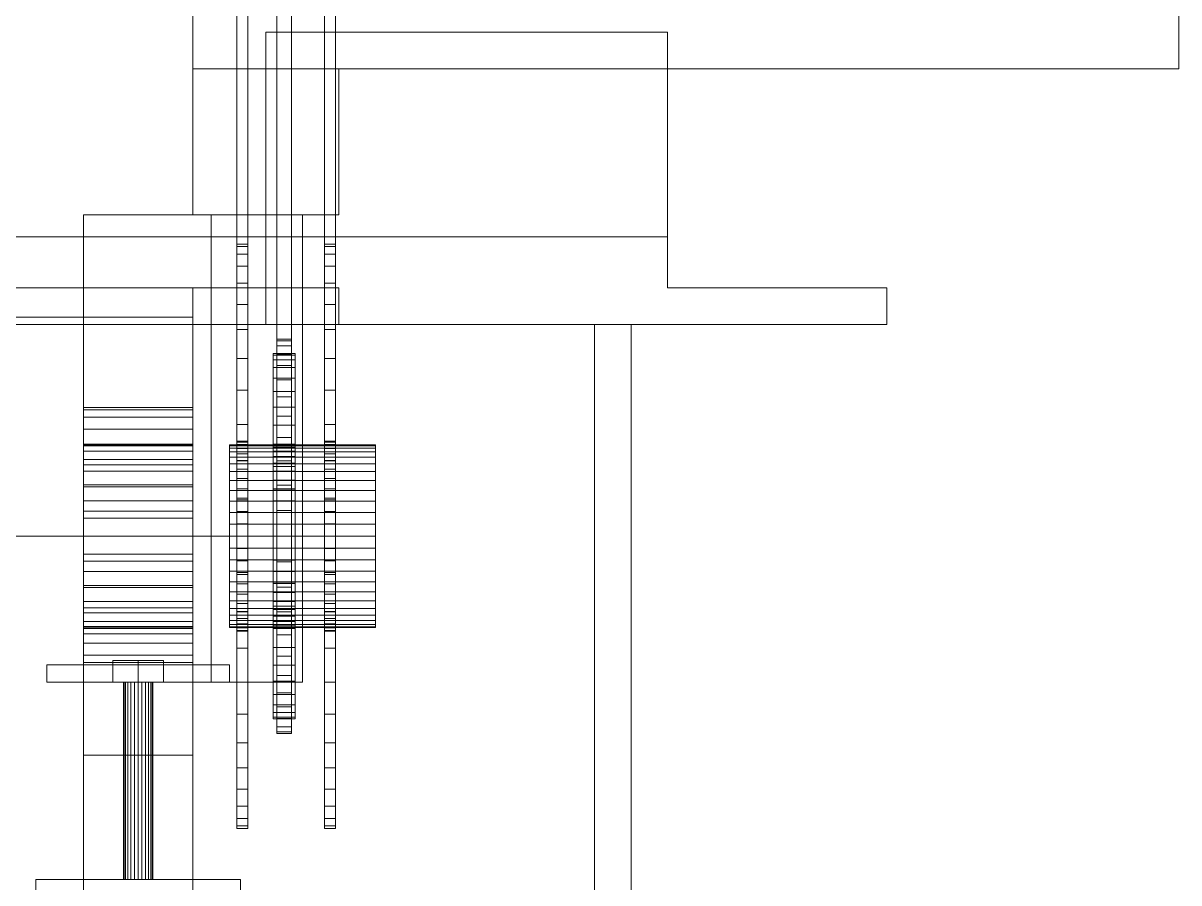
# Model space of a CAD drawing. Header units: millimetres. Extents: x -1970 to 59977, y -65068 to 6837.
# Drawn here: x 748.5 to 1065, y -62412.9 to -62177.5 of the extents above; entities that cross this region are included whole.
import ezdxf

# ---------------------------------------------------------------- set-up
doc = ezdxf.new("R2010")
doc.units = ezdxf.units.MM
doc.layers.add('R22_BASE_frontal', color=7, linetype='Continuous', lineweight=0)

msp = doc.modelspace()

# ---------------------------------------------------------------- linework, layer by layer
at = {"layer": 'R22_BASE_frontal'}
for p, q in [((807, -62318), (807, -62075)), ((810, -62318), (810, -62075)), ((818, -62318), (818, -62075)), ((822, -62318), (822, -62075)), ((831, -62318), (831, -62075)), ((834, -62318), (834, -62075)), ((807, -62238), (807, -62155)), ((810, -62238), (810, -62155)), ((831, -62238), (831, -62155)), ((834, -62238), (834, -62155)), ((795, -62190), (795, -62175)), ((1065, -62190), (1065, -62175)), ((815, -62180), (925, -62180)), ((815, -62236), (815, -62180)), ((925, -62236), (925, -62180)), ((795, -62190), (835, -62190)), ((795, -62230), (795, -62190)), ((795, -62190), (1065, -62190)), ((835, -62230), (835, -62190)), ((765, -62230), (825, -62230)), ((765, -62358), (765, -62230)), ((795, -62230), (835, -62230)), ((800, -62358), (800, -62230)), ((800, -62230), (810, -62230)), ((810, -62358), (810, -62230)), ((825, -62358), (825, -62230)), ((705, -62236), (925, -62236)), ((705, -62236), (815, -62236)), ((815, -62236), (925, -62236)), ((815, -62260), (815, -62236)), ((815, -62250), (815, -62236)), ((925, -62250), (925, -62236)), ((807, -62292), (807, -62238)), ((807, -62238), (807, -62238.684)), ((807, -62238), (810, -62238)), ((807, -62292.222), (807, -62238.684)), ((807, -62238.684), (807, -62240.726)), ((807, -62238.684), (810, -62238.684)), ((810, -62238.684), (810, -62238)), ((810, -62238), (810, -62292)), ((810, -62240.726), (810, -62238.684)), ((810, -62238.684), (810, -62292.222)), ((831, -62292), (831, -62238)), ((831, -62238), (831, -62238.684)), ((831, -62238), (834, -62238)), ((831, -62292.222), (831, -62238.684)), ((831, -62238.684), (831, -62240.726)), ((831, -62238.684), (834, -62238.684)), ((834, -62238.684), (834, -62238)), ((834, -62238), (834, -62292)), ((834, -62240.726), (834, -62238.684)), ((834, -62238.684), (834, -62292.222)), ((807, -62292.886), (807, -62240.726)), ((807, -62240.726), (807, -62244.09)), ((807, -62240.726), (810, -62240.726)), ((810, -62244.09), (810, -62240.726)), ((810, -62240.726), (810, -62292.886)), ((831, -62292.886), (831, -62240.726)), ((831, -62240.726), (831, -62244.09)), ((831, -62240.726), (834, -62240.726)), ((834, -62244.09), (834, -62240.726)), ((834, -62240.726), (834, -62292.886)), ((807, -62293.979), (807, -62244.09)), ((807, -62244.09), (807, -62248.718)), ((807, -62244.09), (810, -62244.09)), ((810, -62248.718), (810, -62244.09)), ((810, -62244.09), (810, -62293.979)), ((831, -62293.979), (831, -62244.09)), ((831, -62244.09), (831, -62248.718)), ((831, -62244.09), (834, -62244.09)), ((834, -62248.718), (834, -62244.09)), ((834, -62244.09), (834, -62293.979)), ((807, -62295.483), (807, -62248.718)), ((807, -62248.718), (807, -62254.532)), ((807, -62248.718), (810, -62248.718)), ((810, -62254.532), (810, -62248.718)), ((810, -62248.718), (810, -62295.483)), ((831, -62295.483), (831, -62248.718)), ((831, -62248.718), (831, -62254.532)), ((831, -62248.718), (834, -62248.718)), ((834, -62254.532), (834, -62248.718)), ((834, -62248.718), (834, -62295.483)), ((195, -62250), (795, -62250)), ((705, -62250), (835, -62250)), ((705, -62250), (815, -62250)), ((795, -62258), (795, -62250)), ((815, -62250), (835, -62250)), ((815, -62260), (815, -62250)), ((835, -62260), (835, -62250)), ((925, -62250), (985, -62250)), ((985, -62260), (985, -62250)), ((807, -62297.373), (807, -62254.532)), ((807, -62254.532), (807, -62261.431)), ((807, -62254.532), (810, -62254.532)), ((810, -62261.431), (810, -62254.532)), ((810, -62254.532), (810, -62297.373)), ((831, -62297.373), (831, -62254.532)), ((831, -62254.532), (831, -62261.431)), ((831, -62254.532), (834, -62254.532)), ((834, -62261.431), (834, -62254.532)), ((834, -62254.532), (834, -62297.373)), ((195, -62258), (795, -62258)), ((765, -62258), (795, -62258)), ((765, -62358), (765, -62258)), ((795, -62358), (795, -62258)), ((5, -62260), (985, -62260)), ((5, -62260), (835, -62260)), ((807, -62299.615), (807, -62261.431)), ((807, -62261.431), (807, -62269.299)), ((807, -62261.431), (810, -62261.431)), ((810, -62269.299), (810, -62261.431)), ((810, -62261.431), (810, -62299.615)), ((815, -62260), (835, -62260)), ((815, -62260), (985, -62260)), ((831, -62299.615), (831, -62261.431)), ((831, -62261.431), (831, -62269.299)), ((831, -62261.431), (834, -62261.431)), ((834, -62269.299), (834, -62261.431)), ((834, -62261.431), (834, -62299.615)), ((905, -62260), (915, -62260)), ((905, -62440), (905, -62260)), ((915, -62440), (915, -62260)), ((818, -62268), (818, -62264)), ((818, -62264), (818, -62264.462)), ((818, -62264), (822, -62264)), ((818, -62268.428), (818, -62264.462)), ((818, -62264.462), (818, -62265.84)), ((818, -62264.462), (822, -62264.462)), ((822, -62264.462), (822, -62264)), ((822, -62264), (822, -62268)), ((822, -62265.84), (822, -62264.462)), ((822, -62264.462), (822, -62268.428)), ((817, -62292.75), (817, -62268)), ((817, -62268), (817, -62268.428)), ((817, -62268), (823, -62268)), ((818, -62269.704), (818, -62265.84)), ((818, -62265.84), (818, -62268.111)), ((818, -62265.84), (822, -62265.84)), ((818, -62268.428), (818, -62268)), ((822, -62268), (818, -62268)), ((818, -62271.806), (818, -62268.111)), ((818, -62268.111), (818, -62271.235)), ((818, -62268.111), (822, -62268.111)), ((822, -62268.111), (822, -62265.84)), ((822, -62265.84), (822, -62269.704)), ((822, -62268), (822, -62268.428)), ((822, -62271.235), (822, -62268.111)), ((822, -62268.111), (822, -62271.806)), ((823, -62268.428), (823, -62268)), ((823, -62268), (823, -62292.75)), ((807, -62302.172), (807, -62269.299)), ((807, -62269.299), (807, -62278)), ((807, -62269.299), (810, -62269.299)), ((810, -62278), (810, -62269.299)), ((810, -62269.299), (810, -62302.172)), ((817, -62292.966), (817, -62268.428)), ((817, -62268.428), (817, -62269.704)), ((817, -62268.428), (823, -62268.428)), ((817, -62293.61), (817, -62269.704)), ((817, -62269.704), (817, -62271.806)), ((817, -62269.704), (823, -62269.704)), ((818, -62269.704), (818, -62268.428)), ((822, -62268.428), (818, -62268.428)), ((818, -62271.806), (818, -62269.704)), ((822, -62269.704), (818, -62269.704)), ((818, -62274.699), (818, -62271.235)), ((818, -62271.235), (818, -62275.159)), ((818, -62271.235), (822, -62271.235)), ((822, -62268.428), (822, -62269.704)), ((822, -62269.704), (822, -62271.806)), ((822, -62275.159), (822, -62271.235)), ((822, -62271.235), (822, -62274.699)), ((823, -62269.704), (823, -62268.428)), ((823, -62268.428), (823, -62292.966)), ((823, -62271.806), (823, -62269.704)), ((823, -62269.704), (823, -62293.61)), ((831, -62302.172), (831, -62269.299)), ((831, -62269.299), (831, -62278)), ((831, -62269.299), (834, -62269.299)), ((834, -62278), (834, -62269.299)), ((834, -62269.299), (834, -62302.172)), ((817, -62294.672), (817, -62271.806)), ((817, -62271.806), (817, -62274.699)), ((817, -62271.806), (823, -62271.806)), ((818, -62274.699), (818, -62271.806)), ((822, -62271.806), (818, -62271.806)), ((822, -62271.806), (822, -62274.699)), ((823, -62274.699), (823, -62271.806)), ((823, -62271.806), (823, -62294.672)), ((817, -62296.133), (817, -62274.699)), ((817, -62274.699), (817, -62278.332)), ((817, -62274.699), (823, -62274.699)), ((818, -62278.332), (818, -62274.699)), ((822, -62274.699), (818, -62274.699)), ((818, -62278.332), (818, -62275.159)), ((818, -62275.159), (818, -62279.816)), ((818, -62275.159), (822, -62275.159)), ((822, -62274.699), (822, -62278.332)), ((822, -62279.816), (822, -62275.159)), ((822, -62275.159), (822, -62278.332)), ((823, -62278.332), (823, -62274.699)), ((823, -62274.699), (823, -62296.133)), ((807, -62305), (807, -62278)), ((807, -62278), (807, -62287.385)), ((807, -62278), (810, -62278)), ((810, -62287.385), (810, -62278)), ((810, -62278), (810, -62305)), ((817, -62297.968), (817, -62278.332)), ((817, -62278.332), (817, -62282.645)), ((817, -62278.332), (823, -62278.332)), ((818, -62282.645), (818, -62278.332)), ((822, -62278.332), (818, -62278.332)), ((818, -62282.645), (818, -62279.816)), ((818, -62279.816), (818, -62285.127)), ((818, -62279.816), (822, -62279.816)), ((822, -62278.332), (822, -62282.645)), ((822, -62285.127), (822, -62279.816)), ((822, -62279.816), (822, -62282.645)), ((823, -62282.645), (823, -62278.332)), ((823, -62278.332), (823, -62297.968)), ((831, -62305), (831, -62278)), ((831, -62278), (831, -62287.385)), ((831, -62278), (834, -62278)), ((834, -62287.385), (834, -62278)), ((834, -62278), (834, -62305)), ((765, -62292.75), (765, -62282.75)), ((765, -62282.75), (765, -62283.427)), ((765, -62282.75), (795, -62282.75)), ((765, -62293.235), (765, -62283.427)), ((765, -62283.427), (765, -62285.433)), ((765, -62283.427), (795, -62283.427)), ((795, -62283.427), (795, -62282.75)), ((795, -62282.75), (795, -62292.75)), ((795, -62285.433), (795, -62283.427)), ((795, -62283.427), (795, -62293.235)), ((817, -62300.146), (817, -62282.645)), ((817, -62282.645), (817, -62287.562)), ((817, -62282.645), (823, -62282.645)), ((818, -62287.562), (818, -62282.645)), ((822, -62282.645), (818, -62282.645)), ((822, -62282.645), (822, -62287.562)), ((823, -62287.562), (823, -62282.645)), ((823, -62282.645), (823, -62300.146)), ((765, -62294.672), (765, -62285.433)), ((765, -62285.433), (765, -62288.691)), ((765, -62285.433), (795, -62285.433)), ((795, -62288.691), (795, -62285.433)), ((795, -62285.433), (795, -62294.672)), ((818, -62287.562), (818, -62285.127)), ((818, -62285.127), (818, -62291)), ((818, -62285.127), (822, -62285.127)), ((822, -62291), (822, -62285.127)), ((822, -62285.127), (822, -62287.562)), ((765, -62297.005), (765, -62288.691)), ((765, -62288.691), (765, -62293.074)), ((765, -62288.691), (795, -62288.691)), ((795, -62293.074), (795, -62288.691)), ((795, -62288.691), (795, -62297.005)), ((807, -62308.05), (807, -62287.385)), ((807, -62287.385), (807, -62297.294)), ((807, -62287.385), (810, -62287.385)), ((810, -62297.294), (810, -62287.385)), ((810, -62287.385), (810, -62308.05)), ((817, -62302.629), (817, -62287.562)), ((817, -62287.562), (817, -62293)), ((817, -62287.562), (823, -62287.562)), ((818, -62293), (818, -62287.562)), ((822, -62287.562), (818, -62287.562)), ((822, -62287.562), (822, -62293)), ((823, -62293), (823, -62287.562)), ((823, -62287.562), (823, -62302.629)), ((831, -62308.05), (831, -62287.385)), ((831, -62287.385), (831, -62297.294)), ((831, -62287.385), (834, -62287.385)), ((834, -62297.294), (834, -62287.385)), ((834, -62287.385), (834, -62308.05)), ((765, -62293.235), (765, -62292.75)), ((795, -62292.75), (765, -62292.75)), ((765, -62300.146), (765, -62293.074)), ((765, -62293.074), (765, -62298.416)), ((765, -62293.074), (795, -62293.074)), ((765, -62294.672), (765, -62293.235)), ((795, -62293.235), (765, -62293.235)), ((795, -62292.75), (795, -62293.235)), ((795, -62298.416), (795, -62293.074)), ((795, -62293.074), (795, -62300.146)), ((795, -62293.235), (795, -62294.672)), ((805, -62293.214), (805, -62293)), ((845, -62293), (805, -62293)), ((805, -62293.852), (805, -62293.214)), ((845, -62293.214), (805, -62293.214)), ((807, -62292.222), (807, -62292)), ((810, -62292), (807, -62292)), ((807, -62292.886), (807, -62292.222)), ((810, -62292.222), (807, -62292.222)), ((807, -62293.979), (807, -62292.886)), ((810, -62292.886), (807, -62292.886)), ((810, -62292), (810, -62292.222)), ((810, -62292.222), (810, -62292.886)), ((810, -62292.886), (810, -62293.979)), ((817, -62292.966), (817, -62292.75)), ((823, -62292.75), (817, -62292.75)), ((817, -62293.61), (817, -62292.966)), ((823, -62292.966), (817, -62292.966)), ((817, -62305.375), (817, -62293)), ((817, -62293), (817, -62298.866)), ((817, -62293), (823, -62293)), ((818, -62293), (818, -62291)), ((818, -62291), (818, -62297.335)), ((818, -62291), (822, -62291)), ((818, -62298.866), (818, -62293)), ((822, -62293), (818, -62293)), ((822, -62297.335), (822, -62291)), ((822, -62291), (822, -62293)), ((822, -62293), (822, -62298.866)), ((823, -62292.75), (823, -62292.966)), ((823, -62292.966), (823, -62293.61)), ((823, -62298.866), (823, -62293)), ((823, -62293), (823, -62305.375)), ((831, -62292.222), (831, -62292)), ((834, -62292), (831, -62292)), ((831, -62292.886), (831, -62292.222)), ((834, -62292.222), (831, -62292.222)), ((831, -62293.979), (831, -62292.886)), ((834, -62292.886), (831, -62292.886)), ((834, -62292), (834, -62292.222)), ((834, -62292.222), (834, -62292.886)), ((834, -62292.886), (834, -62293.979)), ((845, -62293.214), (845, -62293)), ((845, -62293.852), (845, -62293.214)), ((765, -62297.005), (765, -62294.672)), ((795, -62294.672), (765, -62294.672)), ((795, -62294.672), (795, -62297.005)), ((805, -62298.454), (805, -62293.627)), ((805, -62294.903), (805, -62293.852)), ((845, -62293.852), (805, -62293.852)), ((805, -62296.349), (805, -62294.903)), ((845, -62294.903), (805, -62294.903)), ((805, -62298.166), (805, -62296.349)), ((845, -62296.349), (805, -62296.349)), ((807, -62295.483), (807, -62293.979)), ((810, -62293.979), (807, -62293.979)), ((807, -62297.373), (807, -62295.483)), ((810, -62295.483), (807, -62295.483)), ((810, -62293.979), (810, -62295.483)), ((810, -62295.483), (810, -62297.373)), ((817, -62294.672), (817, -62293.61)), ((823, -62293.61), (817, -62293.61)), ((817, -62296.133), (817, -62294.672)), ((823, -62294.672), (817, -62294.672)), ((817, -62297.968), (817, -62296.133)), ((823, -62296.133), (817, -62296.133)), ((823, -62293.61), (823, -62294.672)), ((823, -62294.672), (823, -62296.133)), ((823, -62296.133), (823, -62297.968)), ((831, -62295.483), (831, -62293.979)), ((834, -62293.979), (831, -62293.979)), ((831, -62297.373), (831, -62295.483)), ((834, -62295.483), (831, -62295.483)), ((834, -62293.979), (834, -62295.483)), ((834, -62295.483), (834, -62297.373)), ((845, -62294.903), (845, -62293.852)), ((845, -62296.349), (845, -62294.903)), ((845, -62298.166), (845, -62296.349)), ((765, -62300.146), (765, -62297.005)), ((795, -62297.005), (765, -62297.005)), ((765, -62303.972), (765, -62298.416)), ((765, -62298.416), (765, -62304.51)), ((765, -62298.416), (795, -62298.416)), ((795, -62297.005), (795, -62300.146)), ((795, -62304.51), (795, -62298.416)), ((795, -62298.416), (795, -62303.972)), ((805, -62300.322), (805, -62298.166)), ((845, -62298.166), (805, -62298.166)), ((805, -62307.153), (805, -62298.454)), ((807, -62311.271), (807, -62297.294)), ((807, -62297.294), (807, -62307.558)), ((807, -62297.294), (810, -62297.294)), ((807, -62299.615), (807, -62297.373)), ((810, -62297.373), (807, -62297.373)), ((807, -62302.172), (807, -62299.615)), ((810, -62299.615), (807, -62299.615)), ((810, -62307.558), (810, -62297.294)), ((810, -62297.294), (810, -62311.271)), ((810, -62297.373), (810, -62299.615)), ((810, -62299.615), (810, -62302.172)), ((817, -62300.146), (817, -62297.968)), ((823, -62297.968), (817, -62297.968)), ((817, -62308.337), (817, -62298.866)), ((817, -62298.866), (817, -62305.059)), ((817, -62298.866), (823, -62298.866)), ((818, -62298.866), (818, -62297.335)), ((818, -62297.335), (818, -62304.024)), ((818, -62297.335), (822, -62297.335)), ((818, -62305.059), (818, -62298.866)), ((822, -62298.866), (818, -62298.866)), ((822, -62304.024), (822, -62297.335)), ((822, -62297.335), (822, -62298.866)), ((822, -62298.866), (822, -62305.059)), ((823, -62297.968), (823, -62300.146)), ((823, -62305.059), (823, -62298.866)), ((823, -62298.866), (823, -62308.337)), ((831, -62311.271), (831, -62297.294)), ((831, -62297.294), (831, -62307.558)), ((831, -62297.294), (834, -62297.294)), ((831, -62299.615), (831, -62297.373)), ((834, -62297.373), (831, -62297.373)), ((831, -62302.172), (831, -62299.615)), ((834, -62299.615), (831, -62299.615)), ((834, -62307.558), (834, -62297.294)), ((834, -62297.294), (834, -62311.271)), ((834, -62297.373), (834, -62299.615)), ((834, -62299.615), (834, -62302.172)), ((845, -62300.322), (845, -62298.166)), ((765, -62303.972), (765, -62300.146)), ((795, -62300.146), (765, -62300.146)), ((795, -62300.146), (795, -62303.972)), ((805, -62302.781), (805, -62300.322)), ((845, -62300.322), (805, -62300.322)), ((805, -62305.5), (805, -62302.781)), ((845, -62302.781), (805, -62302.781)), ((807, -62305), (807, -62302.172)), ((810, -62302.172), (807, -62302.172)), ((810, -62302.172), (810, -62305)), ((817, -62302.629), (817, -62300.146)), ((823, -62300.146), (817, -62300.146)), ((817, -62305.375), (817, -62302.629)), ((823, -62302.629), (817, -62302.629)), ((823, -62300.146), (823, -62302.629)), ((823, -62302.629), (823, -62305.375)), ((831, -62305), (831, -62302.172)), ((834, -62302.172), (831, -62302.172)), ((834, -62302.172), (834, -62305)), ((845, -62302.781), (845, -62300.322)), ((845, -62305.5), (845, -62302.781)), ((765, -62308.337), (765, -62303.972)), ((795, -62303.972), (765, -62303.972)), ((765, -62308.337), (765, -62304.51)), ((765, -62304.51), (765, -62311.123)), ((765, -62304.51), (795, -62304.51)), ((795, -62303.972), (795, -62308.337)), ((795, -62311.123), (795, -62304.51)), ((795, -62304.51), (795, -62308.337)), ((805, -62308.433), (805, -62305.5)), ((845, -62305.5), (805, -62305.5)), ((807, -62308.05), (807, -62305)), ((810, -62305), (807, -62305)), ((810, -62305), (810, -62308.05)), ((817, -62311.465), (817, -62305.059)), ((817, -62305.059), (817, -62311.474)), ((817, -62305.059), (823, -62305.059)), ((817, -62308.337), (817, -62305.375)), ((823, -62305.375), (817, -62305.375)), ((818, -62305.059), (818, -62304.024)), ((818, -62304.024), (818, -62310.952)), ((818, -62304.024), (822, -62304.024)), ((818, -62311.474), (818, -62305.059)), ((822, -62305.059), (818, -62305.059)), ((822, -62310.952), (822, -62304.024)), ((822, -62304.024), (822, -62305.059)), ((822, -62305.059), (822, -62311.474)), ((823, -62311.474), (823, -62305.059)), ((823, -62305.059), (823, -62311.465)), ((823, -62305.375), (823, -62308.337)), ((831, -62308.05), (831, -62305)), ((834, -62305), (831, -62305)), ((834, -62305), (834, -62308.05)), ((845, -62308.433), (845, -62305.5)), ((765, -62313.074), (765, -62308.337)), ((795, -62308.337), (765, -62308.337)), ((795, -62308.337), (795, -62313.074)), ((805, -62318), (805, -62307.153)), ((805, -62311.53), (805, -62308.433)), ((845, -62308.433), (805, -62308.433)), ((807, -62314.606), (807, -62307.558)), ((807, -62307.558), (807, -62318)), ((807, -62307.558), (810, -62307.558)), ((807, -62311.271), (807, -62308.05)), ((810, -62308.05), (807, -62308.05)), ((810, -62318), (810, -62307.558)), ((810, -62307.558), (810, -62314.606)), ((810, -62308.05), (810, -62311.271)), ((817, -62311.465), (817, -62308.337)), ((823, -62308.337), (817, -62308.337)), ((823, -62308.337), (823, -62311.465)), ((831, -62314.606), (831, -62307.558)), ((831, -62307.558), (831, -62318)), ((831, -62307.558), (834, -62307.558)), ((831, -62311.271), (831, -62308.05)), ((834, -62308.05), (831, -62308.05)), ((834, -62318), (834, -62307.558)), ((834, -62307.558), (834, -62314.606)), ((834, -62308.05), (834, -62311.271)), ((845, -62311.53), (845, -62308.433)), ((765, -62313.074), (765, -62311.123)), ((765, -62311.123), (765, -62318)), ((765, -62311.123), (795, -62311.123)), ((795, -62318), (795, -62311.123)), ((795, -62311.123), (795, -62313.074)), ((805, -62314.737), (805, -62311.53)), ((845, -62311.53), (805, -62311.53)), ((807, -62314.606), (807, -62311.271)), ((810, -62311.271), (807, -62311.271)), ((810, -62311.271), (810, -62314.606)), ((817, -62314.704), (817, -62311.465)), ((823, -62311.465), (817, -62311.465)), ((817, -62314.704), (817, -62311.474)), ((817, -62311.474), (817, -62318)), ((817, -62311.474), (823, -62311.474)), ((818, -62311.474), (818, -62310.952)), ((818, -62310.952), (818, -62318)), ((818, -62310.952), (822, -62310.952)), ((818, -62318), (818, -62311.474)), ((822, -62311.474), (818, -62311.474)), ((822, -62318), (822, -62310.952)), ((822, -62310.952), (822, -62311.474)), ((822, -62311.474), (822, -62318)), ((823, -62311.465), (823, -62314.704)), ((823, -62318), (823, -62311.474)), ((823, -62311.474), (823, -62314.704)), ((831, -62314.606), (831, -62311.271)), ((834, -62311.271), (831, -62311.271)), ((834, -62311.271), (834, -62314.606)), ((845, -62314.737), (845, -62311.53)), ((765, -62318), (765, -62313.074)), ((795, -62313.074), (765, -62313.074)), ((795, -62313.074), (795, -62318)), ((805, -62318), (805, -62314.737)), ((845, -62314.737), (805, -62314.737)), ((807, -62318), (807, -62314.606)), ((810, -62314.606), (807, -62314.606)), ((810, -62314.606), (810, -62318)), ((817, -62318), (817, -62314.704)), ((823, -62314.704), (817, -62314.704)), ((823, -62314.704), (823, -62318)), ((831, -62318), (831, -62314.606)), ((834, -62314.606), (831, -62314.606)), ((834, -62314.606), (834, -62318)), ((845, -62318), (845, -62314.737)), ((805, -62318), (745, -62318)), ((765, -62318), (795, -62318)), ((765, -62318), (765, -62322.926)), ((765, -62324.877), (765, -62318)), ((795, -62318), (795, -62324.877)), ((795, -62322.926), (795, -62318)), ((805, -62318), (805, -62328.847)), ((805, -62318), (805, -62321.263)), ((805, -62318), (845, -62318)), ((807, -62318), (810, -62318)), ((807, -62318), (807, -62321.394)), ((807, -62328.442), (807, -62318)), ((810, -62318), (810, -62328.442)), ((810, -62321.394), (810, -62318)), ((810, -62318), (831, -62318)), ((817, -62318), (823, -62318)), ((817, -62318), (817, -62321.296)), ((817, -62324.526), (817, -62318)), ((818, -62318), (822, -62318)), ((818, -62318), (818, -62324.526)), ((818, -62325.048), (818, -62318)), ((822, -62318), (822, -62325.048)), ((822, -62324.526), (822, -62318)), ((823, -62318), (823, -62324.526)), ((823, -62321.296), (823, -62318)), ((831, -62318), (834, -62318)), ((831, -62318), (831, -62321.394)), ((831, -62328.442), (831, -62318)), ((834, -62318), (834, -62328.442)), ((834, -62321.394), (834, -62318)), ((845, -62321.263), (845, -62318)), ((805, -62321.263), (805, -62324.47)), ((845, -62321.263), (805, -62321.263)), ((807, -62321.394), (807, -62328.442)), ((810, -62321.394), (807, -62321.394)), ((807, -62321.394), (807, -62324.729)), ((810, -62328.442), (810, -62321.394)), ((810, -62324.729), (810, -62321.394)), ((817, -62321.296), (817, -62324.526)), ((823, -62321.296), (817, -62321.296)), ((817, -62321.296), (817, -62324.535)), ((823, -62324.526), (823, -62321.296)), ((823, -62324.535), (823, -62321.296)), ((831, -62321.394), (831, -62328.442)), ((834, -62321.394), (831, -62321.394)), ((831, -62321.394), (831, -62324.729)), ((834, -62328.442), (834, -62321.394)), ((834, -62324.729), (834, -62321.394)), ((845, -62321.263), (845, -62324.47)), ((765, -62322.926), (765, -62324.877)), ((795, -62322.926), (765, -62322.926)), ((765, -62322.926), (765, -62327.663)), ((765, -62324.877), (795, -62324.877)), ((765, -62331.49), (765, -62324.877)), ((795, -62324.877), (795, -62322.926)), ((795, -62327.663), (795, -62322.926)), ((795, -62324.877), (795, -62331.49)), ((805, -62324.47), (805, -62327.567)), ((845, -62324.47), (805, -62324.47)), ((807, -62324.729), (807, -62338.706)), ((810, -62324.729), (807, -62324.729)), ((807, -62324.729), (807, -62327.95)), ((810, -62338.706), (810, -62324.729)), ((810, -62327.95), (810, -62324.729)), ((817, -62324.526), (823, -62324.526)), ((817, -62330.941), (817, -62324.526)), ((817, -62324.535), (817, -62330.941)), ((823, -62324.535), (817, -62324.535)), ((817, -62324.535), (817, -62327.663)), ((818, -62324.526), (818, -62325.048)), ((822, -62324.526), (818, -62324.526)), ((818, -62324.526), (818, -62330.941)), ((818, -62325.048), (822, -62325.048)), ((818, -62331.976), (818, -62325.048)), ((822, -62325.048), (822, -62324.526)), ((822, -62330.941), (822, -62324.526)), ((822, -62325.048), (822, -62331.976)), ((823, -62324.526), (823, -62330.941)), ((823, -62330.941), (823, -62324.535)), ((823, -62327.663), (823, -62324.535)), ((831, -62324.729), (831, -62338.706)), ((834, -62324.729), (831, -62324.729)), ((831, -62324.729), (831, -62327.95)), ((834, -62338.706), (834, -62324.729)), ((834, -62327.95), (834, -62324.729)), ((845, -62324.47), (845, -62327.567)), ((765, -62327.663), (765, -62331.49)), ((795, -62327.663), (765, -62327.663)), ((765, -62327.663), (765, -62332.028)), ((795, -62331.49), (795, -62327.663)), ((795, -62332.028), (795, -62327.663)), ((805, -62327.567), (805, -62330.5)), ((845, -62327.567), (805, -62327.567)), ((807, -62327.95), (807, -62348.615)), ((810, -62327.95), (807, -62327.95)), ((807, -62327.95), (807, -62331)), ((810, -62348.615), (810, -62327.95)), ((810, -62331), (810, -62327.95)), ((817, -62327.663), (817, -62337.134)), ((823, -62327.663), (817, -62327.663)), ((817, -62327.663), (817, -62330.625)), ((823, -62337.134), (823, -62327.663)), ((823, -62330.625), (823, -62327.663)), ((831, -62327.95), (831, -62348.615)), ((834, -62327.95), (831, -62327.95)), ((831, -62327.95), (831, -62331)), ((834, -62348.615), (834, -62327.95)), ((834, -62331), (834, -62327.95)), ((845, -62327.567), (845, -62330.5)), ((765, -62331.49), (795, -62331.49)), ((765, -62337.584), (765, -62331.49)), ((795, -62331.49), (795, -62337.584)), ((805, -62328.847), (805, -62337.546)), ((805, -62330.5), (805, -62333.219)), ((845, -62330.5), (805, -62330.5)), ((807, -62328.442), (810, -62328.442)), ((807, -62338.706), (807, -62328.442)), ((807, -62331), (807, -62358)), ((810, -62331), (807, -62331)), ((807, -62331), (807, -62333.828)), ((810, -62328.442), (810, -62338.706)), ((810, -62358), (810, -62331)), ((810, -62333.828), (810, -62331)), ((817, -62330.625), (817, -62343)), ((823, -62330.625), (817, -62330.625)), ((817, -62330.625), (817, -62333.371)), ((817, -62330.941), (823, -62330.941)), ((817, -62337.134), (817, -62330.941)), ((818, -62330.941), (818, -62331.976)), ((822, -62330.941), (818, -62330.941)), ((818, -62330.941), (818, -62337.134)), ((822, -62331.976), (822, -62330.941)), ((822, -62337.134), (822, -62330.941)), ((823, -62343), (823, -62330.625)), ((823, -62333.371), (823, -62330.625)), ((823, -62330.941), (823, -62337.134)), ((831, -62328.442), (834, -62328.442)), ((831, -62338.706), (831, -62328.442)), ((831, -62331), (831, -62358)), ((834, -62331), (831, -62331)), ((831, -62331), (831, -62333.828)), ((834, -62328.442), (834, -62338.706)), ((834, -62358), (834, -62331)), ((834, -62333.828), (834, -62331)), ((845, -62330.5), (845, -62333.219)), ((765, -62332.028), (765, -62337.584)), ((795, -62332.028), (765, -62332.028)), ((765, -62332.028), (765, -62335.854)), ((795, -62337.584), (795, -62332.028)), ((795, -62335.854), (795, -62332.028)), ((805, -62333.219), (805, -62335.678)), ((845, -62333.219), (805, -62333.219)), ((807, -62333.828), (807, -62366.701)), ((810, -62333.828), (807, -62333.828)), ((807, -62333.828), (807, -62336.385)), ((810, -62366.701), (810, -62333.828)), ((810, -62336.385), (810, -62333.828)), ((817, -62333.371), (817, -62348.438)), ((823, -62333.371), (817, -62333.371)), ((817, -62333.371), (817, -62335.854)), ((818, -62331.976), (822, -62331.976)), ((818, -62338.665), (818, -62331.976)), ((822, -62331.976), (822, -62338.665)), ((823, -62348.438), (823, -62333.371)), ((823, -62335.854), (823, -62333.371)), ((831, -62333.828), (831, -62366.701)), ((834, -62333.828), (831, -62333.828)), ((831, -62333.828), (831, -62336.385)), ((834, -62366.701), (834, -62333.828)), ((834, -62336.385), (834, -62333.828)), ((845, -62333.219), (845, -62335.678)), ((765, -62335.854), (765, -62342.926)), ((795, -62335.854), (765, -62335.854)), ((765, -62335.854), (765, -62338.995)), ((765, -62337.584), (795, -62337.584)), ((765, -62342.926), (765, -62337.584)), ((795, -62342.926), (795, -62335.854)), ((795, -62338.995), (795, -62335.854)), ((795, -62337.584), (795, -62342.926)), ((805, -62335.678), (805, -62337.834)), ((845, -62335.678), (805, -62335.678)), ((805, -62337.546), (805, -62342.373)), ((805, -62337.834), (805, -62339.651)), ((845, -62337.834), (805, -62337.834)), ((807, -62336.385), (807, -62374.569)), ((810, -62336.385), (807, -62336.385)), ((807, -62336.385), (807, -62338.627)), ((810, -62374.569), (810, -62336.385)), ((810, -62338.627), (810, -62336.385)), ((817, -62335.854), (817, -62353.355)), ((823, -62335.854), (817, -62335.854)), ((817, -62335.854), (817, -62338.032)), ((817, -62337.134), (823, -62337.134)), ((817, -62343), (817, -62337.134)), ((818, -62337.134), (818, -62338.665)), ((822, -62337.134), (818, -62337.134)), ((818, -62337.134), (818, -62343)), ((822, -62338.665), (822, -62337.134)), ((822, -62343), (822, -62337.134)), ((823, -62353.355), (823, -62335.854)), ((823, -62338.032), (823, -62335.854)), ((823, -62337.134), (823, -62343)), ((831, -62336.385), (831, -62374.569)), ((834, -62336.385), (831, -62336.385)), ((831, -62336.385), (831, -62338.627)), ((834, -62374.569), (834, -62336.385)), ((834, -62338.627), (834, -62336.385)), ((845, -62335.678), (845, -62337.834)), ((845, -62337.834), (845, -62339.651)), ((765, -62338.995), (765, -62347.309)), ((795, -62338.995), (765, -62338.995)), ((765, -62338.995), (765, -62341.328)), ((795, -62347.309), (795, -62338.995)), ((795, -62341.328), (795, -62338.995)), ((805, -62339.651), (805, -62341.097)), ((845, -62339.651), (805, -62339.651)), ((807, -62338.627), (807, -62381.468)), ((810, -62338.627), (807, -62338.627)), ((807, -62338.627), (807, -62340.517)), ((807, -62338.706), (810, -62338.706)), ((807, -62348.615), (807, -62338.706)), ((807, -62340.517), (807, -62387.282)), ((810, -62340.517), (807, -62340.517)), ((807, -62340.517), (807, -62342.021)), ((810, -62381.468), (810, -62338.627)), ((810, -62340.517), (810, -62338.627)), ((810, -62338.706), (810, -62348.615)), ((810, -62387.282), (810, -62340.517)), ((810, -62342.021), (810, -62340.517)), ((817, -62338.032), (817, -62357.668)), ((823, -62338.032), (817, -62338.032)), ((817, -62338.032), (817, -62339.867)), ((817, -62339.867), (817, -62361.301)), ((823, -62339.867), (817, -62339.867)), ((817, -62339.867), (817, -62341.328)), ((818, -62338.665), (822, -62338.665)), ((818, -62345), (818, -62338.665)), ((822, -62338.665), (822, -62345)), ((823, -62357.668), (823, -62338.032)), ((823, -62339.867), (823, -62338.032)), ((823, -62361.301), (823, -62339.867)), ((823, -62341.328), (823, -62339.867)), ((831, -62338.627), (831, -62381.468)), ((834, -62338.627), (831, -62338.627)), ((831, -62338.627), (831, -62340.517)), ((831, -62338.706), (834, -62338.706)), ((831, -62348.615), (831, -62338.706)), ((831, -62340.517), (831, -62387.282)), ((834, -62340.517), (831, -62340.517)), ((831, -62340.517), (831, -62342.021)), ((834, -62381.468), (834, -62338.627)), ((834, -62340.517), (834, -62338.627)), ((834, -62338.706), (834, -62348.615)), ((834, -62387.282), (834, -62340.517)), ((834, -62342.021), (834, -62340.517)), ((845, -62339.651), (845, -62341.097)), ((765, -62341.328), (765, -62350.567)), ((795, -62341.328), (765, -62341.328)), ((765, -62341.328), (765, -62342.765)), ((765, -62342.765), (765, -62352.573)), ((795, -62342.765), (765, -62342.765)), ((765, -62342.765), (765, -62343.25)), ((765, -62342.926), (795, -62342.926)), ((765, -62347.309), (765, -62342.926)), ((765, -62343.25), (765, -62353.25)), ((795, -62343.25), (765, -62343.25)), ((795, -62350.567), (795, -62341.328)), ((795, -62342.765), (795, -62341.328)), ((795, -62352.573), (795, -62342.765)), ((795, -62343.25), (795, -62342.765)), ((795, -62342.926), (795, -62347.309)), ((795, -62353.25), (795, -62343.25)), ((805, -62341.097), (805, -62342.148)), ((845, -62341.097), (805, -62341.097)), ((805, -62342.148), (805, -62342.786)), ((845, -62342.148), (805, -62342.148)), ((805, -62342.786), (805, -62343)), ((845, -62342.786), (805, -62342.786)), ((845, -62343), (805, -62343)), ((807, -62342.021), (807, -62391.91)), ((810, -62342.021), (807, -62342.021)), ((807, -62342.021), (807, -62343.114)), ((807, -62343.114), (807, -62395.274)), ((810, -62343.114), (807, -62343.114)), ((807, -62343.114), (807, -62343.778)), ((807, -62343.778), (807, -62397.316)), ((810, -62343.778), (807, -62343.778)), ((807, -62343.778), (807, -62344)), ((807, -62344), (807, -62398)), ((810, -62344), (807, -62344)), ((810, -62391.91), (810, -62342.021)), ((810, -62343.114), (810, -62342.021)), ((810, -62395.274), (810, -62343.114)), ((810, -62343.778), (810, -62343.114)), ((810, -62397.316), (810, -62343.778)), ((810, -62344), (810, -62343.778)), ((810, -62398), (810, -62344)), ((817, -62341.328), (817, -62364.194)), ((823, -62341.328), (817, -62341.328)), ((817, -62341.328), (817, -62342.39)), ((817, -62342.39), (817, -62366.296)), ((823, -62342.39), (817, -62342.39)), ((817, -62342.39), (817, -62343.034)), ((817, -62343), (823, -62343)), ((817, -62348.438), (817, -62343)), ((817, -62343.034), (817, -62367.572)), ((823, -62343.034), (817, -62343.034)), ((817, -62343.034), (817, -62343.25)), ((817, -62343.25), (817, -62368)), ((823, -62343.25), (817, -62343.25)), ((818, -62343), (818, -62345)), ((822, -62343), (818, -62343)), ((818, -62343), (818, -62348.438)), ((822, -62345), (822, -62343)), ((822, -62348.438), (822, -62343)), ((823, -62364.194), (823, -62341.328)), ((823, -62342.39), (823, -62341.328)), ((823, -62366.296), (823, -62342.39)), ((823, -62343.034), (823, -62342.39)), ((823, -62343), (823, -62348.438)), ((823, -62367.572), (823, -62343.034)), ((823, -62343.25), (823, -62343.034)), ((823, -62368), (823, -62343.25)), ((831, -62342.021), (831, -62391.91)), ((834, -62342.021), (831, -62342.021)), ((831, -62342.021), (831, -62343.114)), ((831, -62343.114), (831, -62395.274)), ((834, -62343.114), (831, -62343.114)), ((831, -62343.114), (831, -62343.778)), ((831, -62343.778), (831, -62397.316)), ((834, -62343.778), (831, -62343.778)), ((831, -62343.778), (831, -62344)), ((831, -62344), (831, -62398)), ((834, -62344), (831, -62344)), ((834, -62391.91), (834, -62342.021)), ((834, -62343.114), (834, -62342.021)), ((834, -62395.274), (834, -62343.114)), ((834, -62343.778), (834, -62343.114)), ((834, -62397.316), (834, -62343.778)), ((834, -62344), (834, -62343.778)), ((834, -62398), (834, -62344)), ((845, -62341.097), (845, -62342.148)), ((845, -62342.148), (845, -62342.786)), ((845, -62342.786), (845, -62343)), ((765, -62344.75), (795, -62344.75)), ((765, -62353.25), (765, -62344.75)), ((765, -62347.309), (795, -62347.309)), ((765, -62350.567), (765, -62347.309)), ((795, -62353.25), (795, -62344.75)), ((795, -62347.309), (795, -62350.567)), ((818, -62345), (822, -62345)), ((818, -62350.873), (818, -62345)), ((822, -62345), (822, -62350.873)), ((807, -62348.615), (810, -62348.615)), ((807, -62358), (807, -62348.615)), ((810, -62348.615), (810, -62358)), ((817, -62348.438), (823, -62348.438)), ((817, -62353.355), (817, -62348.438)), ((818, -62348.438), (818, -62350.873)), ((822, -62348.438), (818, -62348.438)), ((818, -62348.438), (818, -62353.355)), ((822, -62350.873), (822, -62348.438)), ((822, -62353.355), (822, -62348.438)), ((823, -62348.438), (823, -62353.355)), ((831, -62348.615), (834, -62348.615)), ((831, -62358), (831, -62348.615)), ((834, -62348.615), (834, -62358)), ((755, -62353.25), (805, -62353.25)), ((755, -62358), (755, -62353.25)), ((765, -62350.567), (795, -62350.567)), ((765, -62352.573), (765, -62350.567)), ((765, -62352.573), (795, -62352.573)), ((765, -62353.25), (765, -62352.573)), ((765, -62353.25), (795, -62353.25)), ((780, -62352), (773.072, -62352)), ((773.072, -62358), (773.072, -62352)), ((780, -62352), (786.928, -62352)), ((780, -62352), (780, -62358)), ((786.928, -62358), (786.928, -62352)), ((795, -62350.567), (795, -62352.573)), ((795, -62352.573), (795, -62353.25)), ((805, -62358), (805, -62353.25)), ((817, -62353.355), (823, -62353.355)), ((817, -62357.668), (817, -62353.355)), ((818, -62350.873), (822, -62350.873)), ((818, -62356.184), (818, -62350.873)), ((818, -62353.355), (818, -62356.184)), ((822, -62353.355), (818, -62353.355)), ((818, -62353.355), (818, -62357.668)), ((822, -62350.873), (822, -62356.184)), ((822, -62356.184), (822, -62353.355)), ((822, -62357.668), (822, -62353.355)), ((823, -62353.355), (823, -62357.668)), ((818, -62356.184), (822, -62356.184)), ((818, -62360.841), (818, -62356.184)), ((822, -62356.184), (822, -62360.841)), ((755, -62358), (805, -62358)), ((765, -62358), (795, -62358)), ((765, -62423.75), (765, -62358)), ((765, -62418), (765, -62358)), ((765, -62378), (765, -62358)), ((765, -62358), (825, -62358)), ((773.072, -62358), (780, -62358)), ((776.136, -62358), (776, -62358)), ((776, -62412), (776, -62358)), ((776.536, -62358), (776.136, -62358)), ((776.136, -62412), (776.136, -62358)), ((777.172, -62358), (776.536, -62358)), ((776.536, -62412), (776.536, -62358)), ((778, -62358), (777.172, -62358)), ((777.172, -62412), (777.172, -62358)), ((778.965, -62358), (778, -62358)), ((778, -62412), (778, -62358)), ((780, -62358), (778.965, -62358)), ((778.965, -62412), (778.965, -62358)), ((780, -62358), (781.035, -62358)), ((780, -62358), (780, -62412)), ((780, -62358), (786.928, -62358)), ((781.035, -62358), (782, -62358)), ((781.035, -62412), (781.035, -62358)), ((782, -62358), (782.828, -62358)), ((782, -62412), (782, -62358)), ((782.828, -62358), (783.464, -62358)), ((782.828, -62412), (782.828, -62358)), ((783.464, -62358), (783.864, -62358)), ((783.464, -62412), (783.464, -62358)), ((783.864, -62358), (784, -62358)), ((783.864, -62412), (783.864, -62358)), ((784, -62412), (784, -62358)), ((795, -62423.75), (795, -62358)), ((795, -62418), (795, -62358)), ((795, -62378), (795, -62358)), ((810, -62358), (800, -62358)), ((807, -62358), (810, -62358)), ((807, -62366.701), (807, -62358)), ((810, -62358), (810, -62366.701)), ((817, -62357.668), (823, -62357.668)), ((817, -62361.301), (817, -62357.668)), ((818, -62357.668), (818, -62360.841)), ((822, -62357.668), (818, -62357.668)), ((818, -62357.668), (818, -62361.301)), ((822, -62360.841), (822, -62357.668)), ((822, -62361.301), (822, -62357.668)), ((823, -62357.668), (823, -62361.301)), ((831, -62358), (834, -62358)), ((831, -62366.701), (831, -62358)), ((834, -62358), (834, -62366.701)), ((817, -62361.301), (823, -62361.301)), ((817, -62364.194), (817, -62361.301)), ((818, -62360.841), (822, -62360.841)), ((818, -62364.765), (818, -62360.841)), ((818, -62361.301), (818, -62364.765)), ((822, -62361.301), (818, -62361.301)), ((818, -62361.301), (818, -62364.194)), ((822, -62360.841), (822, -62364.765)), ((822, -62364.765), (822, -62361.301)), ((822, -62364.194), (822, -62361.301)), ((823, -62361.301), (823, -62364.194)), ((817, -62364.194), (823, -62364.194)), ((817, -62366.296), (817, -62364.194)), ((817, -62366.296), (823, -62366.296)), ((817, -62367.572), (817, -62366.296)), ((818, -62364.194), (818, -62367.889)), ((822, -62364.194), (818, -62364.194)), ((818, -62364.194), (818, -62366.296)), ((818, -62364.765), (822, -62364.765)), ((818, -62367.889), (818, -62364.765)), ((818, -62366.296), (818, -62370.16)), ((822, -62366.296), (818, -62366.296)), ((818, -62366.296), (818, -62367.572)), ((822, -62367.889), (822, -62364.194)), ((822, -62366.296), (822, -62364.194)), ((822, -62364.765), (822, -62367.889)), ((822, -62370.16), (822, -62366.296)), ((822, -62367.572), (822, -62366.296)), ((823, -62364.194), (823, -62366.296)), ((823, -62366.296), (823, -62367.572)), ((807, -62366.701), (810, -62366.701)), ((807, -62374.569), (807, -62366.701)), ((810, -62366.701), (810, -62374.569)), ((817, -62367.572), (823, -62367.572)), ((817, -62368), (817, -62367.572)), ((817, -62368), (823, -62368)), ((818, -62367.572), (818, -62371.538)), ((822, -62367.572), (818, -62367.572)), ((818, -62367.572), (818, -62368)), ((818, -62367.889), (822, -62367.889)), ((818, -62370.16), (818, -62367.889)), ((818, -62368), (818, -62372)), ((822, -62368), (818, -62368)), ((822, -62371.538), (822, -62367.572)), ((822, -62368), (822, -62367.572)), ((822, -62367.889), (822, -62370.16)), ((822, -62372), (822, -62368)), ((823, -62367.572), (823, -62368)), ((831, -62366.701), (834, -62366.701)), ((831, -62374.569), (831, -62366.701)), ((834, -62366.701), (834, -62374.569)), ((818, -62370.16), (822, -62370.16)), ((818, -62371.538), (818, -62370.16)), ((818, -62371.538), (822, -62371.538)), ((818, -62372), (818, -62371.538)), ((818, -62372), (822, -62372)), ((822, -62370.16), (822, -62371.538)), ((822, -62371.538), (822, -62372)), ((807, -62374.569), (810, -62374.569)), ((807, -62381.468), (807, -62374.569)), ((810, -62374.569), (810, -62381.468)), ((831, -62374.569), (834, -62374.569)), ((831, -62381.468), (831, -62374.569)), ((834, -62374.569), (834, -62381.468)), ((765, -62378), (795, -62378)), ((807, -62381.468), (810, -62381.468)), ((807, -62387.282), (807, -62381.468)), ((810, -62381.468), (810, -62387.282)), ((831, -62381.468), (834, -62381.468)), ((831, -62387.282), (831, -62381.468)), ((834, -62381.468), (834, -62387.282)), ((807, -62387.282), (810, -62387.282)), ((807, -62391.91), (807, -62387.282)), ((810, -62387.282), (810, -62391.91)), ((831, -62387.282), (834, -62387.282)), ((831, -62391.91), (831, -62387.282)), ((834, -62387.282), (834, -62391.91)), ((807, -62391.91), (810, -62391.91)), ((807, -62395.274), (807, -62391.91)), ((810, -62391.91), (810, -62395.274)), ((831, -62391.91), (834, -62391.91)), ((831, -62395.274), (831, -62391.91)), ((834, -62391.91), (834, -62395.274)), ((807, -62395.274), (810, -62395.274)), ((807, -62397.316), (807, -62395.274)), ((807, -62397.316), (810, -62397.316)), ((807, -62398), (807, -62397.316)), ((810, -62395.274), (810, -62397.316)), ((810, -62397.316), (810, -62398)), ((831, -62395.274), (834, -62395.274)), ((831, -62397.316), (831, -62395.274)), ((831, -62397.316), (834, -62397.316)), ((831, -62398), (831, -62397.316)), ((834, -62395.274), (834, -62397.316)), ((834, -62397.316), (834, -62398)), ((807, -62398), (810, -62398)), ((831, -62398), (834, -62398)), ((752, -62412), (808, -62412)), ((752, -62418), (752, -62412)), ((776.136, -62412), (776, -62412)), ((776.536, -62412), (776.136, -62412)), ((777.172, -62412), (776.536, -62412)), ((778, -62412), (777.172, -62412)), ((778.965, -62412), (778, -62412)), ((778.965, -62412), (780, -62412)), ((780, -62412), (781.035, -62412)), ((781.035, -62412), (782, -62412)), ((782, -62412), (782.828, -62412)), ((782.828, -62412), (783.464, -62412)), ((783.464, -62412), (783.864, -62412)), ((783.864, -62412), (784, -62412)), ((808, -62418), (808, -62412))]:
    msp.add_line(p, q, dxfattribs=at)

doc.saveas('drawing.dxf')
